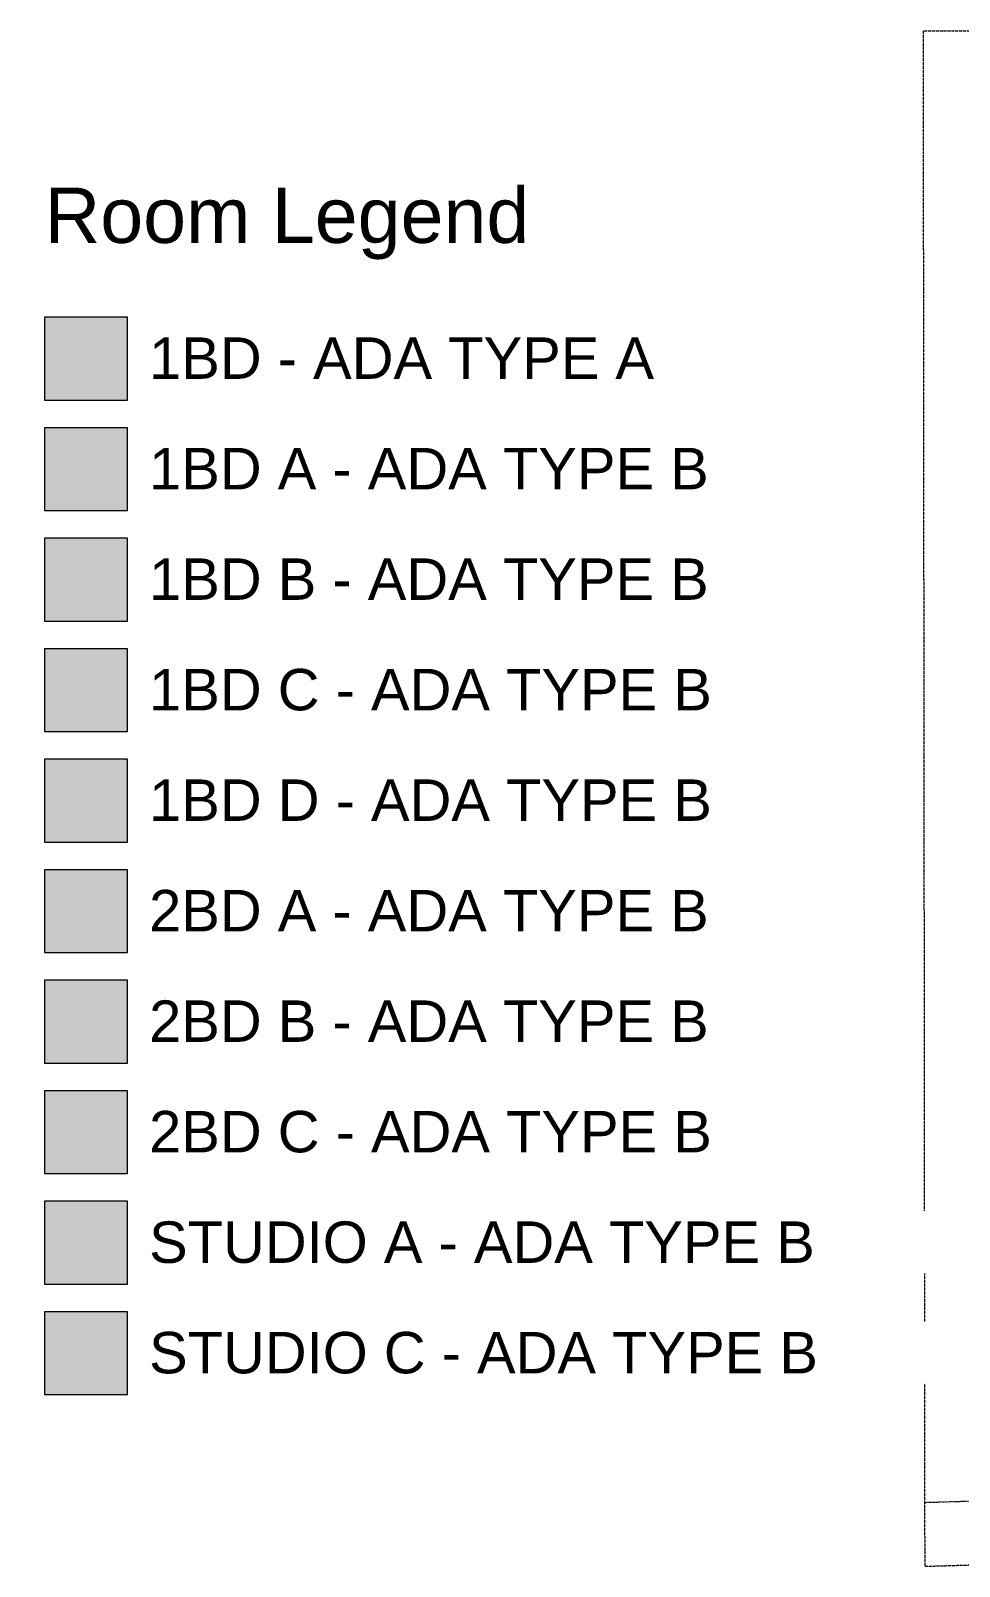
# Model space of a CAD drawing. Header units: inches. Extents: x -1558 to 1975, y 9767 to 12269.
# Drawn here: x -1558 to -45, y 9767 to 12269 of the extents above; entities that cross this region are included whole.
import ezdxf

# ---------------------------------------------------------------- set-up
doc = ezdxf.new("R2010")
doc.units = ezdxf.units.IN
doc.header["$MEASUREMENT"] = 0
doc.linetypes.add('Dash 1_16_', pattern=[0.125, 0.0625, -0.0625])
doc.linetypes.add('Double Dash 3_8_', pattern=[1, 0.375, -0.125, 0.125, -0.125, 0.125, -0.125])
for name, color, linetype, lineweight in [('0-1', 7, 'Continuous', 5), ('0-3', 10, 'Double Dash 3_8_', 15), ('C-PROP-LINE-1', 10, 'Double Dash 3_8_', 15), ('C-PROP-LINE-2', 10, 'Dash 1_16_', 15), ('G-ANNO-LEGN', 5, 'Continuous', 9), ('G-ANNO-LEGN-1', 233, 'Continuous', 9), ('G-ANNO-LEGN-2', 254, 'Continuous', 9), ('G-ANNO-LEGN-3', 83, 'Continuous', 9), ('G-ANNO-LEGN-4', 8, 'Continuous', 9), ('G-ANNO-LEGN-5', 145, 'Continuous', 9), ('G-ANNO-LEGN-6', 153, 'Continuous', 9), ('G-ANNO-LEGN-7', 143, 'Continuous', 9), ('G-ANNO-LEGN-8', 9, 'Continuous', 9)]:
    doc.layers.add(name, color=color, linetype=linetype, lineweight=lineweight)
doc.styles.add('Arial', font='arial.ttf', dxfattribs={"height": 90})
doc.styles.add('Arial_1', font='arial.ttf', dxfattribs={"height": 67.5})

# ---------------------------------------------------------------- blocks, each defined once
blk = doc.blocks.new('Family - ___-1878357-KEY PLAN - 2ND FLOOR')
at = {"layer": 'C-PROP-LINE-1'}
for p, q in [((-3989.6, 12268.7), (-1910.7, 12268.7)), ((-3989.6, 12268.7), (-3989.5, 12118.6)), ((-3989.5, 12118.6), (-3989.4, 12089.7)), ((-3989.4, 12089.7), (-3987.3, 10009.1)), ((-3987.3, 10009.1), (-3987.2, 9980.2)), ((-3987.2, 9980.2), (-3987, 9767.3)), ((-3831.8, 9772), (-2096.4, 9823.9)), ((-2096.4, 9823.9), (-1939.8, 9828.6)), ((-1939.8, 9828.6), (-1910.7, 9829.5)), ((-3987, 9767.3), (-3860.7, 9771.1)), ((-3860.7, 9771.1), (-3831.8, 9772))]:
    blk.add_line(p, q, dxfattribs=at)
blk = doc.blocks.new('Family - ___-2855424-KEY PLAN - 2ND FLOOR')
at = {"layer": 'C-PROP-LINE-2'}
blk.add_line((-3987.1, 9871.4), (-1910.7, 9933.5), dxfattribs=at)
blk = doc.blocks.new('CTR - 1st Phase - Shell_rvt-1-KEY PLAN - 2ND FLOOR')
at = {"layer": '0-3'}
for name in ['Family - ___-1878357-KEY PLAN - 2ND FLOOR', 'Family - ___-2855424-KEY PLAN - 2ND FLOOR']:
    blk.add_blockref(name, (0, 0), dxfattribs=at)

msp = doc.modelspace()

# ---------------------------------------------------------------- hatches: boundary and pattern name
at = {"layer": 'G-ANNO-LEGN-1'}
msp.add_hatch(color=256, dxfattribs=at).paths.add_polyline_path([(-1535.2, 10182), (-1400.2, 10182), (-1400.2, 10047), (-1535.2, 10047)], flags=0)
at = {"layer": 'G-ANNO-LEGN-2'}
for points in [[(-1535.2, 11802), (-1400.2, 11802), (-1400.2, 11667), (-1535.2, 11667)], [(-1535.2, 10902), (-1400.2, 10902), (-1400.2, 10767), (-1535.2, 10767)], [(-1535.2, 10362), (-1400.2, 10362), (-1400.2, 10227), (-1535.2, 10227)]]:
    msp.add_hatch(color=256, dxfattribs=at).paths.add_polyline_path(points, flags=0)
at = {"layer": 'G-ANNO-LEGN-3'}
msp.add_hatch(color=256, dxfattribs=at).paths.add_polyline_path([(-1535.2, 10542), (-1400.2, 10542), (-1400.2, 10407), (-1535.2, 10407)], flags=0)
at = {"layer": 'G-ANNO-LEGN-4'}
msp.add_hatch(color=256, dxfattribs=at).paths.add_polyline_path([(-1535.2, 10722), (-1400.2, 10722), (-1400.2, 10587), (-1535.2, 10587)], flags=0)
at = {"layer": 'G-ANNO-LEGN-5'}
msp.add_hatch(color=256, dxfattribs=at).paths.add_polyline_path([(-1535.2, 11082), (-1400.2, 11082), (-1400.2, 10947), (-1535.2, 10947)], flags=0)
at = {"layer": 'G-ANNO-LEGN-6'}
msp.add_hatch(color=256, dxfattribs=at).paths.add_polyline_path([(-1535.2, 11262), (-1400.2, 11262), (-1400.2, 11127), (-1535.2, 11127)], flags=0)
at = {"layer": 'G-ANNO-LEGN-7'}
msp.add_hatch(color=256, dxfattribs=at).paths.add_polyline_path([(-1535.2, 11442), (-1400.2, 11442), (-1400.2, 11307), (-1535.2, 11307)], flags=0)
at = {"layer": 'G-ANNO-LEGN-8'}
msp.add_hatch(color=256, dxfattribs=at).paths.add_polyline_path([(-1535.2, 11622), (-1400.2, 11622), (-1400.2, 11487), (-1535.2, 11487)], flags=0)

# ---------------------------------------------------------------- linework, layer by layer
at = {"layer": 'G-ANNO-LEGN'}
for p, q in [((-1535.2, 11802), (-1535.2, 11667)), ((-1400.2, 11802), (-1535.2, 11802)), ((-1400.2, 11667), (-1400.2, 11802)), ((-1535.2, 11667), (-1400.2, 11667)), ((-1535.2, 11622), (-1535.2, 11487)), ((-1400.2, 11622), (-1535.2, 11622)), ((-1400.2, 11487), (-1400.2, 11622)), ((-1535.2, 11487), (-1400.2, 11487)), ((-1535.2, 11442), (-1535.2, 11307)), ((-1400.2, 11442), (-1535.2, 11442)), ((-1400.2, 11307), (-1400.2, 11442)), ((-1535.2, 11307), (-1400.2, 11307)), ((-1535.2, 11262), (-1535.2, 11127)), ((-1400.2, 11262), (-1535.2, 11262)), ((-1400.2, 11127), (-1400.2, 11262)), ((-1535.2, 11127), (-1400.2, 11127)), ((-1535.2, 11082), (-1535.2, 10947)), ((-1400.2, 11082), (-1535.2, 11082)), ((-1400.2, 10947), (-1400.2, 11082)), ((-1535.2, 10947), (-1400.2, 10947)), ((-1535.2, 10902), (-1535.2, 10767)), ((-1400.2, 10902), (-1535.2, 10902)), ((-1400.2, 10767), (-1400.2, 10902)), ((-1535.2, 10767), (-1400.2, 10767)), ((-1535.2, 10722), (-1535.2, 10587)), ((-1400.2, 10722), (-1535.2, 10722)), ((-1400.2, 10587), (-1400.2, 10722)), ((-1535.2, 10587), (-1400.2, 10587)), ((-1535.2, 10542), (-1535.2, 10407)), ((-1400.2, 10542), (-1535.2, 10542)), ((-1400.2, 10407), (-1400.2, 10542)), ((-1535.2, 10407), (-1400.2, 10407)), ((-1535.2, 10362), (-1535.2, 10227)), ((-1400.2, 10362), (-1535.2, 10362)), ((-1400.2, 10227), (-1400.2, 10362)), ((-1535.2, 10227), (-1400.2, 10227)), ((-1535.2, 10182), (-1535.2, 10047)), ((-1400.2, 10182), (-1535.2, 10182)), ((-1400.2, 10047), (-1400.2, 10182)), ((-1535.2, 10047), (-1400.2, 10047))]:
    msp.add_line(p, q, dxfattribs=at)

# ---------------------------------------------------------------- block references
at = {"layer": '0-1'}
msp.add_blockref('CTR - 1st Phase - Shell_rvt-1-KEY PLAN - 2ND FLOOR', (3885.6, 0), dxfattribs=at)

# ---------------------------------------------------------------- texts
at = {"layer": 'G-ANNO-LEGN', "attachment_point": 1, "line_spacing_factor": 0.941778, "bg_fill": 3, "box_fill_scale": 1.25, "bg_fill_color": 256, "bg_fill_true_color": 13158600, "bg_fill_transparency": 0}
for s, insert, char_height, width, style in [('Room Legend', (-1535.2, 12013), 90, 940.836, 'Arial'), ('1BD - ADA TYPE A', (-1364.9, 11769.1), 67.5, 980.935, 'Arial_1'), ('1BD A - ADA TYPE B', (-1364.9, 11589.1), 67.5, 1087.541, 'Arial_1'), ('1BD B - ADA TYPE B', (-1364.9, 11409.1), 67.5, 1087.541, 'Arial_1'), ('1BD C - ADA TYPE B', (-1364.9, 11229.1), 67.5, 1093.326, 'Arial_1'), ('1BD D - ADA TYPE B', (-1364.9, 11049.1), 67.5, 1093.326, 'Arial_1'), ('2BD A - ADA TYPE B', (-1364.9, 10869.1), 67.5, 1087.541, 'Arial_1'), ('2BD B - ADA TYPE B', (-1364.9, 10689.1), 67.5, 1087.541, 'Arial_1'), ('2BD C - ADA TYPE B', (-1364.9, 10509.1), 67.5, 1093.326, 'Arial_1')]:
    msp.add_mtext(s, dxfattribs=dict(at, insert=insert, char_height=char_height, width=width, style=style))

# ---------------------------------------------------------------- next in the draw order: texts
at = {"layer": 'G-ANNO-LEGN', "char_height": 67.5, "attachment_point": 1, "line_spacing_factor": 0.941778, "style": 'Arial_1', "bg_fill": 3, "box_fill_scale": 1.25, "bg_fill_color": 256, "bg_fill_true_color": 13158600, "bg_fill_transparency": 0}
for s, insert, width in [('STUDIO A - ADA TYPE B', (-1364.9, 10329.1), 1293.314), ('STUDIO C - ADA TYPE B', (-1364.9, 10149.1), 1299.099)]:
    msp.add_mtext(s, dxfattribs=dict(at, insert=insert, width=width))

doc.saveas('drawing.dxf')
